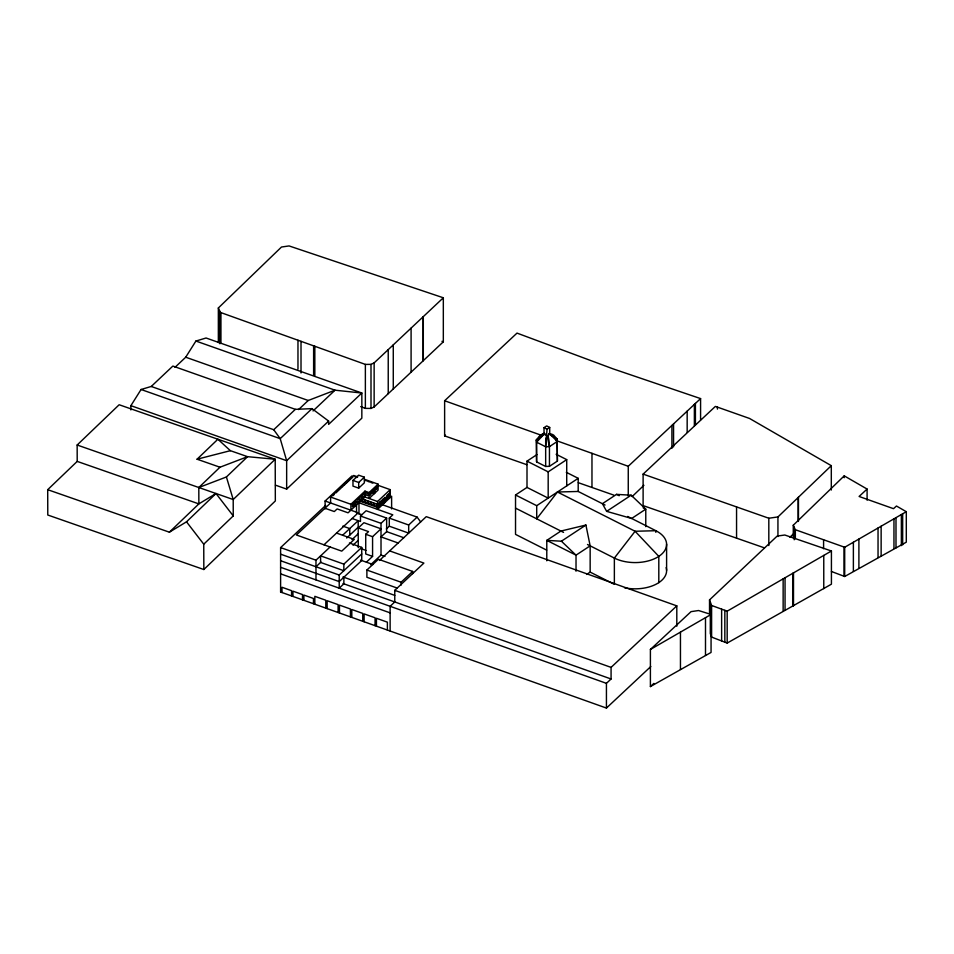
<?xml version="1.0" encoding="UTF-8"?>
<svg xmlns="http://www.w3.org/2000/svg" width="954" height="954" viewBox="0 0 954 954"><rect width="100%" height="100%" fill="white"/><g stroke="black" fill="none" stroke-linecap="round" stroke-linejoin="round"><path stroke-width="1.43" d="M545.664 466.47L545.664 446.77L547.047 429.205L549.707 427.452L546.678 425.925L544.03 427.666L544.03 434.237L536.589 442.179L536.589 461.879L545.664 466.47L549.444 466.327L557.398 461.08L557.136 439.198L553.773 435.227A11.376 9.528 -36.4 0 0 550.315 433.82L548.979 433.653M548.693 433.51L550.935 434.726A11.007 5.915 31.6 0 1 554.167 437.218L557.398 441.392L549.444 446.627L545.664 446.77L536.589 442.179L539.451 437.135A11.007 10.554 10.2 0 1 542.719 434.762L544.996 433.593M536.589 461.879L536.339 439.997L539.809 435.656A11.305 10.017 59.4 0 1 543.243 434.094L544.543 433.903M130.889 409.934L130.889 405.665L141.073 389.494L151.245 386.465L172.865 366.062L295.358 409.338L311.994 408.646L328.629 421.084L328.629 424.375L361.84 393.024L206.076 338.002L195.904 341.043L185.72 357.213L175.011 367.326M541.097 435.525L542.206 434.237A10.279 6.308 56.6 0 1 544.448 433.366M605.063 505.036L578.196 491.465L557.458 492.014L536.708 518.821L536.708 505.692L578.196 478.324L566.294 472.302M360.695 406.619L365.37 408.384L370.999 408.431L374.135 406.976L423.302 360.66L423.302 316.621M793.275 537.806L793.275 525.237L844.218 475.855L867.091 489.056L867.091 500.206M218.347 342.534L218.347 307.975L281.49 247.026L289.074 245.929L443.324 297.779L443.324 341.806L423.445 360.517M77.155 445.017L119.155 404.746L275.205 459.244L275.336 500.957L203.834 569.526L47.783 515.017L47.7 489.688L77.202 461.402L77.155 445.017L233.205 499.526L275.205 459.244L247.575 456.68L230.379 450.682L217.894 439.234L197.061 459.208L219.98 467.221L247.575 456.68L226.408 476.976L198.814 487.518L198.861 503.891L169.371 532.189L47.7 489.688M198.814 487.518L219.98 467.221M169.371 532.189L186.507 521.814L216.009 493.516L233.253 515.911L203.751 544.197L203.834 569.526M643.914 485.312L632.144 496.569M643.115 474.114L768.817 518.237L777.939 516.937L831.304 465.671L749.57 418.472L715.381 406.404L643.115 474.114L643.115 505.596L764.5 547.894M151.245 386.465L273.738 429.729L295.358 409.338M298.578 409.588L308.225 400.489L335.033 390.186L361.84 393.024L361.84 418.162L286.653 489.104L275.432 485.145M311.994 408.646L280.202 438.649L141.073 389.494M313.043 410.935L335.033 390.186L195.904 341.043M328.629 421.084L286.653 460.699L286.653 489.104M709.526 613.708L709.526 599.899L777.164 536.076L784.808 535.015L831.423 550.995L831.423 584.182L727.175 643.068L711.601 637.093L710.313 633.587L710.313 602.022M218.347 307.975L220.362 312.411L365.37 364.404L370.999 364.368L374.135 362.89L443.324 297.779M325.111 508.887L325.111 501.017L351.859 475.986M336.523 533.071L354.304 539.404L341.759 551.138L296.384 534.979L330.597 502.961L330.597 497.046L353.672 475.45L357.738 476.905M332.946 495.722L334.067 494.673M336.011 492.86L337.132 491.799M337.978 491.012L339.111 489.962M339.946 489.163L341.079 488.114M341.926 487.327L343.046 486.266M343.893 485.479L345.014 484.429M345.861 483.63L346.982 482.581M347.828 481.794L348.961 480.733M349.796 479.945L350.929 478.896M351.776 478.109L352.897 477.048M650.819 666.524L606.434 708.071L280.607 592.029L280.607 547.596L325.648 505.441M352.98 480.422L358.609 475.152L364.321 477.191L364.321 482.879L358.692 488.15L352.98 486.111L352.98 480.422L358.692 482.462L364.321 477.191M526.727 464.67L444.624 435.883L444.624 400.752L517.008 333.101L613.028 368.84L700.582 398.593L700.582 419.998M350.893 510.187L350.893 504.284L364.965 491.107L369.079 492.574L378.082 484.143L364.523 479.313M359.765 500.361L361.733 498.513L361.733 495.889L359.765 497.738L359.765 500.361L361.924 501.184M323.99 544.817L358.191 512.799L325.111 501.017M352.109 518.511L360.481 521.48L360.481 516.019L366.109 510.748L386.644 518.058L386.644 531.628L381.016 536.899L398.128 542.993M280.607 592.029L281.454 591.241M391.617 508.947L391.617 496.211L377.546 509.376L377.546 501.506L390.21 489.64L377.879 485.252M315.977 579.889L315.977 560.189L330.072 547M342.593 535.277L358.191 520.669L358.275 547.668M389.864 492.824L388.457 494.136L388.457 496.76L389.864 495.448L389.757 492.324M384.021 501.351L377.546 507.409L360.314 501.267M385.142 500.301L390.21 495.555M315.977 566.759L320.997 562.049M346.684 538.02L358.191 527.24M351.978 539.63L358.191 533.811M353.016 545.223L358.191 540.369M372.573 556.397L365.728 553.964L365.728 534.264L368.542 531.628L358.275 527.967L363.903 522.709L381.016 528.802L372.573 536.697L372.573 556.397L366.431 562.144M370.641 564.768L381.016 555.061L381.016 523.329L386.644 518.058M386.334 528.969L389.292 526.203L389.292 518.105L392.809 514.814L358.99 502.77L358.99 514.027M343.845 564.136L320.592 555.86L320.592 562.431L343.845 570.707L343.845 564.136L361.733 547.393L349.426 543.005M343.869 577.253L343.869 583.824L339.219 588.165L339.219 575.035L361.733 553.964M389.292 526.203L408.682 533.107L408.682 525.01L417.125 517.116L420.642 521.921M396.995 587.998L366.885 577.265L366.885 570.039L378.416 559.247L412.641 571.434L412.641 573.616M379.442 560.475L426.271 516.651L676.803 605.873L676.803 626.218M401.097 585.124L401.097 582.238L412.641 571.434M390.126 631.023L390.126 606.291L394.765 601.95L394.765 590.347L423.898 563.087L389.673 550.899M628.257 496.02L628.257 466.279L700.582 398.593M606.434 708.071L606.434 683.338L611.073 678.986L611.073 667.383L676.803 605.873M789.888 537.221L793.883 533.489M444.624 435.883L445.47 435.107M650.401 649.471L691.042 611.645L698.566 610.524L711.064 614.459L711.064 652.441L650.401 686.582L650.401 649.471L711.064 614.459M867.091 489.056L859.089 496.474L893.504 508.685L896.462 506.025L906.3 511.702L906.3 542.182L844.695 576.502L831.423 571.482M650.401 686.582L653.872 683.41M536.589 442.179L536.339 439.997L544.03 434.237L547.047 435.763L549.444 446.627L549.444 466.327M536.339 439.997L538.605 438.506M546.642 550.112L515.53 534.383L515.53 494.983L527.002 487.422L527.002 461.152L536.899 454.629M527.002 487.422L548.18 498.119L548.18 471.86L566.724 459.625L556.134 454.283M616.534 494.375L602.403 503.688L606.649 511.356L631.655 518.475L645.775 509.162L631.154 495.198L616.534 494.375L619.194 495.722M546.785 560.797L546.785 540.369L561.405 541.204L585.911 525.046L590.156 545.843L590.156 572.102L586.627 574.439M606.649 511.356L631.154 495.198M590.156 545.843L576.025 555.156L576.025 571.207M216.009 493.516L198.861 503.891L77.202 461.402M709.526 599.899L711.601 605.468L727.175 611.18L831.423 550.995M793.275 525.237L795.35 529.72L844.695 547.262L906.3 511.702M197.061 459.208L230.379 450.682M585.911 525.046L560.904 531.056L546.785 540.369L576.025 555.156L561.405 541.204M578.303 482.688L613.863 495.138M441.964 341.329L443.324 341.806M185.72 357.213L308.225 400.489M130.889 405.665L286.653 460.699L280.202 438.649L273.738 429.729M355.043 476.809L356.868 477.465M364.619 480.22L366.443 480.876M367.815 481.365L369.639 482.008M371.011 482.497L372.835 483.153M364.285 496.784L377.546 501.506M382.471 504.773L417.125 517.116M330.597 497.046L350.893 504.284M389.292 518.105L408.682 525.01M362.007 514.755L356.522 512.799L356.522 504.928M360.481 516.019L381.016 523.329M324.956 508.232L334.317 511.559L337.132 508.923L348.079 512.823L364.965 497.022L364.965 491.107M386.644 531.628L403.757 537.722M342.844 526.119L349.748 528.576L349.748 535.146M365.728 534.264L372.573 536.697M381.016 555.061L384.963 556.468M360.839 548.586L365.966 550.41M360.517 560.093L372.907 564.506M366.885 570.039L401.097 582.238M280.607 547.596L315.977 560.189M394.765 590.347L611.073 667.383M280.607 554.167L339.219 575.035M342.999 576.943L394.765 595.379M280.607 560.725L339.219 581.594L361.733 560.523L361.733 547.393M342.999 583.514L611.073 678.986M280.607 567.296L606.434 683.338M280.607 573.855L390.126 612.862M444.624 400.752L542.564 435.704M556.027 440.509L628.257 466.279M544.03 427.666L547.047 429.205M554.548 437.898L557.136 439.198L557.398 461.08M643.115 507.814L645.775 509.162L645.775 526.668M527.002 461.152L548.18 471.86M627.66 516.46L655.851 530.71A31.494 18.186 0 0 1 658.809 556.373L658.809 582.632M557.458 492.014L635.102 531.259L658.809 556.373A31.494 18.186 0 0 1 614.364 558.078L587.497 544.495M515.53 494.983L536.708 505.692M515.53 508.124L563.564 532.404M590.156 572.102L614.364 584.337L614.364 558.078L635.102 531.259L655.851 530.71L655.851 532.356M557.136 439.198L549.707 434.022L549.707 427.452M557.398 441.392L549.707 434.022L546.594 436.92A11.007 5.724 -88 0 0 545.688 440.76L545.664 446.77M186.507 521.814L203.751 544.197M547.691 435.346L548.085 436.515A11.376 3.828 84.8 0 1 548.967 440.426L549.444 446.627M226.408 476.976L233.205 499.526L233.253 515.911M902.663 513.801L902.663 544.877M901.363 514.552L901.363 545.605M895.997 517.652L895.997 547.882M893.958 518.821L893.958 548.514M881.138 526.226L881.138 555.92M878.038 528.015L878.038 557.541M858.898 539.07L858.898 568.369M853.377 542.254L853.377 571.279M844.695 547.262L844.695 576.502M844.218 475.855L844.218 477.715M843.968 547.012L843.968 576.252M831.304 465.671L831.304 490.022M823.767 555.419L823.767 588.618M823.588 539.761L823.588 548.741M798.462 497.225L798.462 521.218M798.176 497.499L798.176 521.468M795.35 529.72L795.35 538.676M794.205 527.24L794.205 539.773M793.501 572.889L793.501 605.862M792.702 573.342L792.702 606.207M785.047 577.766L785.047 610.035M783.139 578.875L783.139 610.882M777.939 516.937L777.939 536.542M768.817 518.237L768.817 545.545M736.56 506.908L736.56 538.235M727.175 611.18L727.175 643.068M724.837 610.322L724.837 642.209M721.629 609.153L721.629 640.909M717.408 407.119L717.408 409.111M711.601 605.468L711.601 637.093M705.495 617.667L705.495 655.446M695.418 403.423L695.418 424.84M694.369 404.401L694.369 425.734M687.166 411.15L687.166 432.281M680.452 632.12L680.452 669.434M673.56 423.886L673.56 446.913M671.902 425.424L671.902 448.404M666.596 544.126L666.596 570.397M591.969 453.329L591.969 487.303M578.196 478.324L578.196 491.465M566.724 459.625L566.724 485.896M423.171 316.74L423.171 360.767M411.091 328.116L411.091 372.298M393.275 344.883L393.275 389.077M390.21 489.64L390.21 497.523M388.23 349.629L388.23 393.656M387.384 630.057L387.384 622.175L376.436 618.275L376.436 626.158M385.142 502.269L385.142 497.237L384.021 498.286L384.021 503.318M378.082 484.143L378.082 490.058L369.079 498.489L369.079 492.574M375.196 492.753L375.196 487.721L374.075 488.77L374.075 493.802M375.065 625.669L375.065 617.787L364.118 613.887L364.118 621.769M374.135 362.89L374.135 406.976M370.999 364.368L370.999 408.431M365.37 364.404L365.37 408.384M362.747 621.281L362.747 613.398L351.799 609.499L351.799 617.381M358.692 482.462L358.692 488.15M350.428 616.892L350.428 609.01L339.469 605.11L339.469 612.993M338.11 612.504L338.11 604.621L327.15 600.722L327.15 608.604M325.791 608.115L325.791 600.233L314.832 596.333L314.832 604.216M314.832 346.278L314.832 375.542M314.093 346.016L314.093 375.256M313.616 345.849L313.616 375.077M313.461 603.727L313.461 598.468L303.885 595.057L303.885 600.316M302.513 599.827L302.513 594.569L292.938 591.158L292.938 596.417M301.011 341.329L301.011 372.978M297.97 340.232L297.97 369.138M291.566 595.928L291.566 590.669L281.979 587.259L281.979 592.517M220.863 312.602L220.863 342.462M220.362 312.411L220.362 342.283M219.921 311.445L219.921 343.786M666.154 567.582A31.494 18.186 0 0 1 624.536 587.783M353.851 503.271L352.443 504.583L352.443 506.777L353.851 505.453L353.851 503.271M355.818 501.422L354.411 502.746L354.411 504.928L355.818 503.617L355.818 501.422M359.062 498.393L357.094 500.242L357.094 502.865L359.062 501.017L359.062 498.393M364.404 493.385L362.437 495.233L362.437 497.857L364.404 496.02L364.404 493.385M370.975 491.668L369.854 492.729L369.854 495.353L370.975 494.303L370.975 491.668M373.086 489.7L371.965 490.75L371.965 493.373L373.086 492.324L373.086 489.7M377.307 485.741L376.186 486.802L376.186 489.426L377.307 488.365L377.307 485.741M379.799 502.233L378.392 503.557L378.392 506.18L379.799 504.869L379.799 502.233M381.552 500.588L380.145 501.911L380.145 504.535L381.552 503.223L381.552 500.588M383.317 498.942L381.91 500.266L381.91 502.889L383.317 501.577L383.317 498.942M388.099 494.47L386.692 495.782L386.692 498.405L388.099 497.094L388.099 494.47M367.934 493.039L366.109 492.395L366.109 495.019L367.934 495.675L367.934 493.039M364.881 499.836L362.83 499.109L362.83 501.518L364.881 502.245L364.881 499.836M367.85 500.898L365.799 500.158L365.799 502.567L367.85 503.295L367.85 500.898M370.82 501.947L368.769 501.22L368.769 503.629L370.82 504.356L370.82 501.947M373.777 503.008L371.726 502.269L371.726 504.678L373.777 505.417L373.777 503.008M376.747 504.058L374.695 503.33L374.695 505.739L376.747 506.467L376.747 504.058"/></g></svg>
